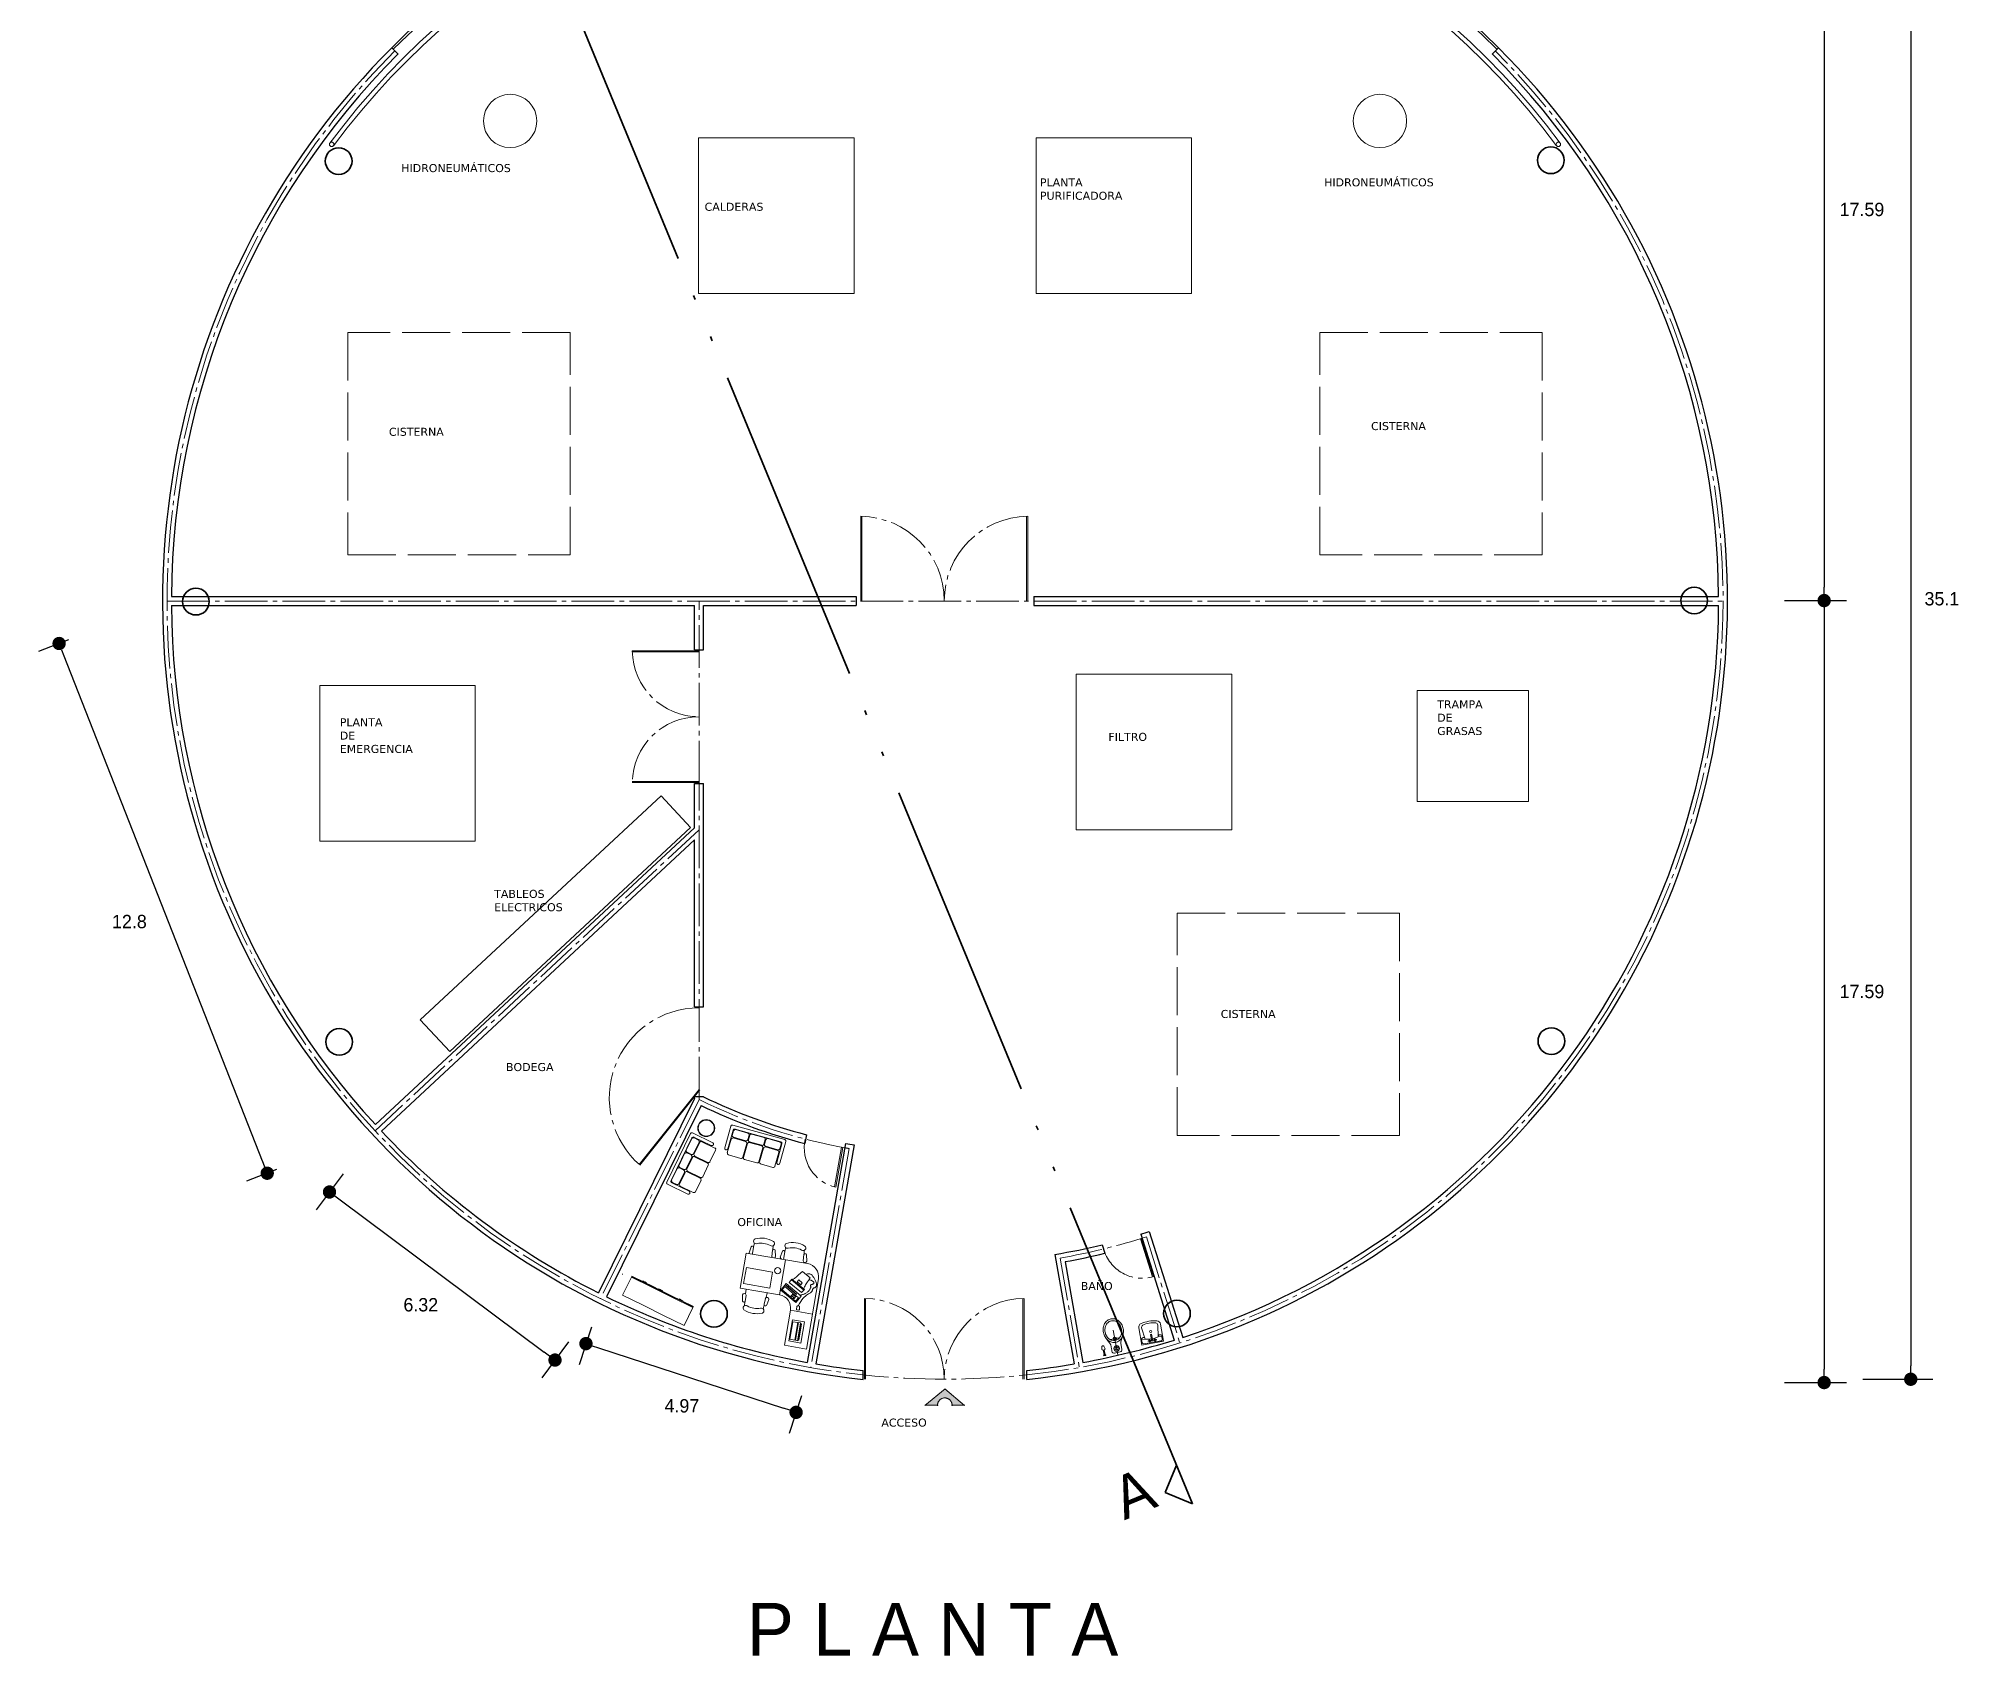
# Model space of a CAD drawing. Header units: millimetres. Extents: x 291 to 670, y 42 to 304.
# Drawn here: x 340.69 to 383.9, y 104.42 to 140.79 of the extents above; entities that cross this region are included whole.
import ezdxf

# ---------------------------------------------------------------- set-up
doc = ezdxf.new("R2010")
doc.units = ezdxf.units.MM
for name, pattern in [('ACAD_ISO02W100', [15, 12, -3]), ('ACAD_ISO04W100', [30, 24, -3, 0, -3]), ('ACAD_ISO05W100', [33, 24, -3, 0, -3, 0, -3])]:
    doc.linetypes.add(name, pattern=pattern)
doc.layers.get('0').update_dxf_attribs({"lineweight": 5})
for name, color, linetype, lineweight in [('cl', 5, 'Continuous', 35), ('columnas', 5, 'Continuous', 35), ('eje', 8, 'ACAD_ISO04W100', 13), ('muebles', 2, 'Continuous', 13), ('muro', 1, 'Continuous', 25), ('vent', 4, 'ACAD_ISO04W100', 13), ('ventana', 4, 'Continuous', 13), ('ventanas y canceleria', 4, 'Continuous', 13)]:
    doc.layers.add(name, color=color, linetype=linetype, lineweight=lineweight)
doc.dimstyles.new('cota1', dxfattribs={"dimtxt": 0.3, "dimasz": 0.3, "dimexe": 0.5, "dimexo": 0.2, "dimgap": 0.3, "dimtad": 2, "dimtih": 1, "dimtoh": 1, "dimdsep": 46, "dimtxsty": 'Standard', "dimblk": 'DOT', "dimcen": 0.5, "dimadec": 0, "dimazin": 0, "dimtfac": 1, "dimtmove": 0, "dimatfit": 3, "dimldrblk": 'DOT', "dimfxl": 1, "dimarcsym": 0})

# ---------------------------------------------------------------- blocks, each defined once
blk = doc.blocks.new('_Dot')
at = {"color": 0, "linetype": 'Continuous', "lineweight": -2}
blk.add_line((-0.5, 0), (-1, 0), dxfattribs=at)
at = {"color": 0, "linetype": 'Continuous', "const_width": 0.5}
blk.add_lwpolyline([(-0.25, 0, 1), (0.25, 0, 1)], format="xyb", close=True, dxfattribs=at)
blk = doc.blocks.new('*D54')
at = {"color": 0, "lineweight": -2}
for p, q in [((381.726, 145.732), (383.301, 145.732)), ((382.801, 145.432), (382.801, 110.932)), ((381.726, 110.632), (383.301, 110.632))]:
    blk.add_line(p, q, dxfattribs=at)
at = {"layer": 'Defpoints', "color": 0}
for p in [(381.526, 145.732), (381.526, 110.632), (382.801, 110.632)]:
    blk.add_point(p, dxfattribs=at)
at = {"color": 0, "lineweight": -2, "xscale": 0.3, "yscale": 0.3, "zscale": 0.3}
for p, rotation in [((382.801, 145.732), 90), ((382.801, 110.632), 270)]:
    blk.add_blockref('_Dot', p, dxfattribs=dict(at, rotation=rotation))
at = {"color": 0, "insert": (383.501, 128.182), "char_height": 0.3, "attachment_point": 5}
blk.add_mtext('35.1', dxfattribs=at)
blk = doc.blocks.new('*D55')
at = {"color": 0, "lineweight": -2}
for p, q in [((379.959, 145.732), (381.353, 145.732)), ((380.853, 145.432), (380.853, 128.443)), ((379.959, 128.143), (381.353, 128.143))]:
    blk.add_line(p, q, dxfattribs=at)
at = {"layer": 'Defpoints', "color": 0}
for p in [(379.759, 145.732), (379.759, 128.143), (380.853, 128.143)]:
    blk.add_point(p, dxfattribs=at)
at = {"color": 0, "lineweight": -2, "xscale": 0.3, "yscale": 0.3, "zscale": 0.3}
for p, rotation in [((380.853, 145.732), 90), ((380.853, 128.143), 270)]:
    blk.add_blockref('_Dot', p, dxfattribs=dict(at, rotation=rotation))
at = {"color": 0, "insert": (381.703, 136.937), "char_height": 0.3, "attachment_point": 5}
blk.add_mtext('17.59', dxfattribs=at)
blk = doc.blocks.new('*D56')
at = {"color": 0, "lineweight": -2}
for p, q in [((379.959, 128.143), (381.353, 128.143)), ((380.853, 127.843), (380.853, 110.857)), ((379.959, 110.557), (381.353, 110.557))]:
    blk.add_line(p, q, dxfattribs=at)
at = {"layer": 'Defpoints', "color": 0}
for p in [(379.759, 128.143), (379.759, 110.557), (380.853, 110.557)]:
    blk.add_point(p, dxfattribs=at)
at = {"color": 0, "lineweight": -2, "xscale": 0.3, "yscale": 0.3, "zscale": 0.3}
for p, rotation in [((380.853, 128.143), 90), ((380.853, 110.557), 270)]:
    blk.add_blockref('_Dot', p, dxfattribs=dict(at, rotation=rotation))
at = {"color": 0, "insert": (381.703, 119.35), "char_height": 0.3, "attachment_point": 5}
blk.add_mtext('17.59', dxfattribs=at)
blk = doc.blocks.new('*D57')
at = {"color": 0, "lineweight": -2}
for p, q in [((341.364, 127.261), (340.688, 126.995)), ((341.263, 126.899), (345.724, 115.545)), ((346.045, 115.348), (345.369, 115.083))]:
    blk.add_line(p, q, dxfattribs=at)
at = {"layer": 'Defpoints', "color": 0}
for p in [(341.55, 127.334), (346.231, 115.421), (345.834, 115.265)]:
    blk.add_point(p, dxfattribs=at)
at = {"color": 0, "lineweight": -2, "xscale": 0.3, "yscale": 0.3, "zscale": 0.3}
for p, rotation in [((341.153, 127.178), 111.4503745743494), ((345.834, 115.265), 291.4503745743494)]:
    blk.add_blockref('_Dot', p, dxfattribs=dict(at, rotation=rotation))
at = {"color": 0, "insert": (342.734, 120.923), "char_height": 0.3, "attachment_point": 5}
blk.add_mtext('12.8', dxfattribs=at)
blk = doc.blocks.new('*D58')
at = {"color": 0, "lineweight": -2}
for p, q in [((347.539, 115.25), (346.936, 114.442)), ((347.476, 114.664), (352.066, 111.243)), ((352.61, 111.471), (352.008, 110.663))]:
    blk.add_line(p, q, dxfattribs=at)
at = {"layer": 'Defpoints', "color": 0}
for p in [(347.658, 115.411), (352.73, 111.632), (352.307, 111.064)]:
    blk.add_point(p, dxfattribs=at)
at = {"color": 0, "lineweight": -2, "xscale": 0.3, "yscale": 0.3, "zscale": 0.3}
for p, rotation in [((347.235, 114.843), 143.3115077146283), ((352.307, 111.064), 323.3115077146283)]:
    blk.add_blockref('_Dot', p, dxfattribs=dict(at, rotation=rotation))
at = {"color": 0, "insert": (349.288, 112.305), "char_height": 0.3, "attachment_point": 5}
blk.add_mtext('6.32', dxfattribs=at)
blk = doc.blocks.new('*D59')
at = {"color": 0, "lineweight": -2}
for p, q in [((353.125, 111.806), (352.847, 110.958)), ((353.288, 111.34), (357.445, 109.981)), ((357.852, 110.26), (357.575, 109.412))]:
    blk.add_line(p, q, dxfattribs=at)
at = {"layer": 'Defpoints', "color": 0}
for p in [(353.187, 111.996), (357.914, 110.45), (357.73, 109.887)]:
    blk.add_point(p, dxfattribs=at)
at = {"color": 0, "lineweight": -2, "xscale": 0.3, "yscale": 0.3, "zscale": 0.3}
for p, rotation in [((353.003, 111.433), 161.8923765726867), ((357.73, 109.887), 341.8923765726867)]:
    blk.add_blockref('_Dot', p, dxfattribs=dict(at, rotation=rotation))
at = {"color": 0, "insert": (355.161, 110.032), "char_height": 0.3, "attachment_point": 5}
blk.add_mtext('4.97', dxfattribs=at)

msp = doc.modelspace()

# ---------------------------------------------------------------- hatches: boundary and pattern name
at = {"layer": 'vent'}
msp.add_hatch(color=256, dxfattribs=at).paths.add_polyline_path([(361.081, 110.414), (360.639, 110.048), (360.91, 110.048, -1), (361.237, 110.048), (361.509, 110.048)])

# ---------------------------------------------------------------- linework, layer by layer
msp.add_line((343.58, 128.132), (343.58, 128.132))
for points in [[(355.534, 135.051), (359.034, 135.051), (359.034, 138.551), (355.534, 138.551)], [(366.626, 135.051), (363.126, 135.051), (363.126, 138.551), (366.626, 138.551)], [(347.014, 122.734), (350.514, 122.734), (350.514, 126.234), (347.014, 126.234)], [(367.531, 122.989), (364.031, 122.989), (364.031, 126.489), (367.531, 126.489)], [(371.7, 123.624), (374.2, 123.624), (374.2, 126.124), (371.7, 126.124)], [(349.274, 118.717), (354.693, 123.754), (355.358, 123.039), (349.938, 118.003)]]:
    msp.add_lwpolyline(points, close=True)
at = {"linetype": 'ACAD_ISO02W100', "ltscale": 0.09}
for points in [[(347.65, 129.173), (352.65, 129.173), (352.65, 134.173), (347.65, 134.173)], [(374.509, 129.173), (369.509, 129.173), (369.509, 134.173), (374.509, 134.173)], [(371.303, 116.117), (366.303, 116.117), (366.303, 121.117), (371.303, 121.117)]]:
    msp.add_lwpolyline(points, close=True, dxfattribs=at)
for centre, radius in [((351.298, 138.929), 0.6), ((370.862, 138.929), 0.6), ((347.283, 138.403), 0.05), ((374.876, 138.403), 0.05)]:
    msp.add_circle(centre, radius)
for radius in [17.25, 17.15]:
    msp.add_arc((361.08, 128.132), radius, 36.6667, 143.3333)
at = {"layer": 'cl', "linetype": 'ACAD_ISO05W100', "ltscale": 0.3}
for p, q in [((366.645, 107.831), (350.9, 145.951)), ((366.287, 108.698), (366.033, 108.085)), ((366.645, 107.831), (366.033, 108.085))]:
    msp.add_line(p, q, dxfattribs=at)
at = {"layer": 'columnas'}
for centre in [(347.441, 138.027), (374.705, 138.045), (344.23, 128.12), (377.93, 128.143), (347.454, 118.218), (374.718, 118.237), (355.883, 112.103), (366.297, 112.11)]:
    msp.add_circle(centre, 0.3, dxfattribs=at)
at = {"layer": 'eje', "linetype": 'ACAD_ISO04W100', "ltscale": 0.04}
for p, q in [((343.58, 128.132), (363.08, 128.132)), ((355.546, 124.032), (355.546, 128.132)), ((363.08, 128.132), (378.58, 128.132)), ((355.546, 116.923), (355.546, 124.032)), ((355.546, 122.989), (348.26, 116.219)), ((355.546, 116.923), (353.332, 112.44)), ((355.546, 116.923), (355.546, 116.986)), ((358.922, 115.819), (358.06, 110.894)), ((365.608, 113.831), (366.363, 111.448)), ((363.668, 113.357), (364.1, 110.894))]:
    msp.add_line(p, q, dxfattribs=at)
for centre, radius, start, end in [((361.08, 128.132), 17.5, 135, 276.0344), ((361.08, 128.132), 17.5, 276, 45), ((359.159, 128.136), 1.903, 0, 89.236), ((362.965, 128.136), 1.903, 90.764, 180), ((355.546, 127.032), 1.5, 180.764, 270), ((355.546, 124.032), 1.5, 90, 179.236), ((355.546, 116.966), 2.018, 90, 228.88), ((361.08, 128.132), 12.5, 243.7223, 260.0625), ((358.824, 115.837), 0.911, 167.5162, 257.3845), ((361.08, 128.132), 12.5, 259.6041, 260.0625), ((361.08, 128.132), 15, 279.9375, 287.5716), ((365.513, 113.802), 0.899, 195.4721, 286.297), ((359.244, 110.632), 1.818, 0, 89.236), ((362.88, 110.632), 1.818, 90.764, 180)]:
    msp.add_arc(centre, radius, start, end, dxfattribs=at)
at = {"layer": 'muebles', "linetype": 'ByBlock'}
for p, q in [((356.262, 116.323), (356.126, 115.836)), ((357.476, 116.021), (356.307, 116.348)), ((356.357, 116.259), (357.387, 115.971)), ((356.647, 116.169), (356.368, 116.247)), ((355.352, 116.157), (354.82, 115.065)), ((354.917, 115.099), (355.385, 116.06)), ((355.387, 116.043), (355.26, 115.783)), ((355.855, 115.952), (355.4, 116.173)), ((355.423, 115.704), (355.549, 115.964)), ((355.433, 116.077), (355.823, 115.887)), ((355.533, 116.012), (355.435, 116.06)), ((355.562, 115.958), (355.436, 115.698)), ((355.903, 115.832), (355.611, 115.974)), ((355.871, 115.904), (355.871, 115.904)), ((356.271, 116.034), (356.183, 115.721)), ((356.195, 115.817), (356.312, 116.234)), ((356.324, 116.222), (356.295, 116.117)), ((356.594, 115.981), (356.316, 116.059)), ((356.32, 116.073), (356.598, 115.995)), ((356.531, 115.623), (356.619, 115.936)), ((356.633, 115.933), (356.545, 115.62)), ((356.642, 116.02), (356.672, 116.124)), ((356.686, 116.12), (356.656, 116.016)), ((356.956, 115.88), (356.677, 115.958)), ((356.681, 115.972), (356.96, 115.893)), ((357.008, 116.067), (356.73, 116.145)), ((356.893, 115.522), (356.981, 115.835)), ((356.995, 115.831), (356.907, 115.518)), ((357.004, 115.919), (357.033, 116.023)), ((357.047, 116.019), (357.018, 115.915)), ((357.318, 115.778), (357.039, 115.856)), ((357.043, 115.87), (357.321, 115.792)), ((357.37, 115.966), (357.092, 116.044)), ((357.412, 115.926), (357.294, 115.509)), ((357.364, 115.489), (357.501, 115.976)), ((357.366, 115.817), (357.395, 115.921)), ((355.222, 115.705), (355.096, 115.446)), ((355.204, 115.337), (355.106, 115.384)), ((355.113, 115.397), (355.21, 115.35)), ((355.258, 115.366), (355.385, 115.626)), ((355.368, 115.675), (355.271, 115.722)), ((355.398, 115.62), (355.271, 115.36)), ((355.277, 115.735), (355.374, 115.688)), ((355.738, 115.494), (355.446, 115.637)), ((355.452, 115.65), (355.745, 115.507)), ((355.629, 115.186), (355.755, 115.446)), ((355.793, 115.524), (355.919, 115.784)), ((356.151, 115.792), (356.151, 115.792)), ((356.208, 115.676), (356.487, 115.598)), ((356.57, 115.575), (356.848, 115.497)), ((356.932, 115.474), (357.21, 115.396)), ((357.255, 115.421), (357.343, 115.734)), ((357.32, 115.464), (357.32, 115.464)), ((354.837, 115.017), (355.292, 114.796)), ((355.058, 115.368), (354.931, 115.108)), ((355.323, 114.861), (354.934, 115.05)), ((354.948, 115.059), (355.046, 115.012)), ((355.094, 115.029), (355.22, 115.289)), ((355.233, 115.282), (355.107, 115.022)), ((355.123, 114.974), (355.416, 114.832)), ((355.574, 115.157), (355.282, 115.299)), ((355.288, 115.312), (355.58, 115.17)), ((355.464, 114.848), (355.591, 115.108)), ((355.34, 114.812), (355.34, 114.812)), ((356.772, 113.611), (356.792, 113.693)), ((356.472, 112.683), (356.607, 113.471)), ((356.607, 113.471), (357.986, 113.234)), ((356.717, 113.612), (356.671, 113.477)), ((356.774, 113.599), (356.75, 113.458)), ((357.201, 113.537), (357.185, 113.395)), ((357.207, 113.548), (357.211, 113.632)), ((357.26, 113.534), (357.266, 113.391)), ((357.358, 112.53), (357.493, 113.319)), ((357.421, 113.511), (357.375, 113.375)), ((357.478, 113.497), (357.448, 113.326)), ((357.476, 113.507), (357.496, 113.591)), ((357.905, 113.436), (357.888, 113.293)), ((357.899, 113.249), (357.901, 113.263)), ((357.91, 113.445), (357.914, 113.531)), ((357.964, 113.432), (357.969, 113.289)), ((353.825, 113), (353.825, 112.989)), ((353.825, 112.522), (354.024, 112.926)), ((354.024, 112.926), (354.486, 112.699)), ((354.306, 112.806), (354.031, 112.941)), ((354.311, 112.816), (354.036, 112.951)), ((354.283, 112.842), (354.278, 112.832)), ((354.311, 112.816), (354.278, 112.832)), ((354.316, 112.826), (354.283, 112.842)), ((354.311, 112.816), (354.306, 112.806)), ((354.316, 112.826), (354.311, 112.816)), ((354.325, 112.809), (354.32, 112.798)), ((354.493, 112.713), (354.32, 112.798)), ((354.33, 112.819), (354.325, 112.809)), ((354.498, 112.723), (354.325, 112.809)), ((354.358, 112.793), (354.325, 112.809)), ((354.362, 112.803), (354.33, 112.819)), ((354.362, 112.803), (354.358, 112.793)), ((357.625, 112.868), (357.903, 112.637)), ((357.636, 112.882), (357.915, 112.651)), ((357.871, 113.058), (358.045, 112.914)), ((358.231, 112.887), (357.96, 111.311)), ((354.287, 112.295), (353.825, 112.522)), ((354.948, 112.471), (354.486, 112.699)), ((354.498, 112.723), (354.493, 112.713)), ((354.498, 112.723), (354.493, 112.713)), ((354.493, 112.713), (354.667, 112.628)), ((354.498, 112.723), (354.672, 112.638)), ((354.644, 112.664), (354.639, 112.654)), ((354.639, 112.654), (354.672, 112.638)), ((354.644, 112.664), (354.677, 112.648)), ((354.672, 112.638), (354.667, 112.628)), ((354.677, 112.648), (354.672, 112.638)), ((354.686, 112.631), (354.681, 112.621)), ((354.681, 112.621), (354.955, 112.486)), ((354.691, 112.641), (354.686, 112.631)), ((354.686, 112.631), (354.96, 112.496)), ((354.686, 112.631), (354.718, 112.615)), ((354.691, 112.641), (354.723, 112.625)), ((354.723, 112.625), (354.718, 112.615)), ((355.41, 112.244), (354.948, 112.471)), ((354.955, 112.486), (355.129, 112.4)), ((354.96, 112.496), (355.133, 112.41)), ((355.106, 112.437), (355.101, 112.426)), ((355.101, 112.426), (355.133, 112.41)), ((355.106, 112.437), (355.138, 112.421)), ((355.133, 112.41), (355.129, 112.4)), ((355.138, 112.421), (355.133, 112.41)), ((355.148, 112.403), (355.143, 112.393)), ((355.143, 112.393), (355.417, 112.258)), ((355.153, 112.413), (355.148, 112.403)), ((355.148, 112.403), (355.18, 112.387)), ((355.148, 112.403), (355.422, 112.268)), ((355.153, 112.413), (355.185, 112.397)), ((355.185, 112.397), (355.18, 112.387)), ((357.358, 112.53), (356.472, 112.683)), ((356.525, 112.388), (356.524, 112.531)), ((356.579, 112.372), (356.572, 112.288)), ((356.584, 112.383), (356.604, 112.525)), ((356.608, 112.659), (356.592, 112.551)), ((357.012, 112.324), (357.038, 112.45)), ((357.079, 112.578), (357.058, 112.471)), ((357.071, 112.307), (357.116, 112.429)), ((354.287, 112.295), (354.749, 112.067)), ((354.749, 112.067), (355.211, 111.839)), ((355.211, 111.839), (355.41, 112.244)), ((357.011, 112.3), (356.989, 112.217)), ((357.603, 112.184), (357.467, 111.395)), ((357.603, 112.184), (358.095, 112.099)), ((364.798, 111.423), (364.721, 111.529)), ((364.99, 111.564), (364.801, 111.527)), ((364.968, 111.18), (364.859, 111.735)), ((365.033, 111.47), (365.082, 111.628)), ((365.503, 111.4), (365.435, 111.786)), ((365.581, 111.536), (365.501, 111.787)), ((365.502, 111.522), (365.581, 111.536)), ((365.514, 111.453), (365.502, 111.522)), ((365.503, 111.4), (365.996, 111.487)), ((365.549, 111.428), (365.943, 111.498)), ((365.642, 111.487), (365.721, 111.501)), ((365.688, 111.455), (365.675, 111.533)), ((365.702, 111.638), (365.727, 111.643)), ((365.729, 111.49), (365.702, 111.638)), ((365.753, 111.495), (365.727, 111.643)), ((365.729, 111.49), (365.753, 111.495)), ((365.761, 111.508), (365.84, 111.522)), ((365.808, 111.476), (365.794, 111.554)), ((365.876, 111.588), (365.865, 111.851)), ((365.876, 111.588), (365.955, 111.602)), ((365.996, 111.487), (365.928, 111.873)), ((365.967, 111.533), (365.955, 111.602)), ((357.467, 111.395), (357.96, 111.311)), ((364.659, 111.286), (364.639, 111.283)), ((364.663, 111.161), (364.639, 111.283)), ((364.695, 111.182), (364.646, 111.172)), ((364.649, 111.158), (364.646, 111.172)), ((364.649, 111.158), (364.698, 111.167)), ((364.685, 111.192), (364.651, 111.185)), ((364.653, 111.174), (364.651, 111.185)), ((364.683, 111.165), (364.659, 111.286)), ((364.688, 111.18), (364.685, 111.192)), ((364.698, 111.167), (364.695, 111.182)), ((364.807, 111.403), (364.824, 111.317)), ((364.824, 111.317), (364.829, 111.289)), ((364.829, 111.289), (364.835, 111.26)), ((365.02, 111.245), (364.894, 111.22)), ((365.06, 111.304), (365.032, 111.445))]:
    msp.add_line(p, q, dxfattribs=at)
for points in [[(356.611, 113.142), (356.549, 112.784), (357.137, 112.683), (357.198, 113.041)], [(357.384, 112.638), (357.505, 112.783), (357.843, 112.502), (357.722, 112.356)], [(357.789, 112.865), (357.751, 112.82), (357.833, 112.752), (357.87, 112.797)], [(357.602, 112.485), (357.666, 112.562), (357.48, 112.716), (357.417, 112.64)], [(357.505, 112.745), (357.499, 112.738), (357.736, 112.54), (357.742, 112.548)], [(357.636, 112.507), (357.612, 112.478), (357.655, 112.442), (357.679, 112.471)], [(357.674, 112.555), (357.659, 112.537), (357.703, 112.501), (357.718, 112.518)], [(357.72, 112.386), (357.784, 112.463), (357.733, 112.506), (357.668, 112.429)], [(357.65, 111.97), (357.568, 111.492), (357.837, 111.446), (357.919, 111.924)], [(357.655, 111.926), (357.587, 111.531), (357.7, 111.512), (357.768, 111.907)], [(357.782, 111.906), (357.714, 111.508), (357.764, 111.499), (357.832, 111.897)], [(357.839, 111.878), (357.776, 111.511), (357.788, 111.509), (357.851, 111.876)], [(364.698, 111.167), (364.649, 111.158), (364.646, 111.172), (364.653, 111.174), (364.651, 111.185), (364.658, 111.187), (364.639, 111.283), (364.61, 111.303), (364.61, 111.368), (364.619, 111.381), (364.641, 111.386), (364.654, 111.377), (364.679, 111.317), (364.659, 111.286), (364.678, 111.191), (364.685, 111.192), (364.688, 111.18), (364.695, 111.182)]]:
    msp.add_lwpolyline(points, close=True, dxfattribs=at)
for points in [[(357.577, 112.811), (357.636, 112.882)], [(357.915, 112.651), (357.855, 112.579), (357.577, 112.811)], [(357.649, 112.872), (357.657, 112.875), (357.667, 112.88), (357.68, 112.889), (357.695, 112.9), (357.712, 112.914), (357.73, 112.929), (357.751, 112.947), (357.772, 112.966), (357.795, 112.988), (357.82, 113.01), (357.845, 113.034), (357.871, 113.058)], [(357.78, 112.282), (357.807, 112.335), (357.834, 112.381), (357.861, 112.42), (357.887, 112.453), (357.913, 112.48), (357.938, 112.503), (357.962, 112.521), (357.985, 112.536), (358.006, 112.549), (358.025, 112.559), (358.041, 112.569), (358.055, 112.578), (358.067, 112.587), (358.076, 112.597), (358.083, 112.606), (358.089, 112.616), (358.093, 112.625), (358.096, 112.634), (358.099, 112.643), (358.102, 112.651), (358.104, 112.658), (358.108, 112.665), (358.112, 112.671), (358.117, 112.676), (358.124, 112.68), (358.132, 112.684), (358.141, 112.687), (358.15, 112.69), (358.159, 112.695), (358.168, 112.7), (358.176, 112.707), (358.182, 112.715), (358.187, 112.727), (358.19, 112.741), (358.19, 112.758), (358.188, 112.779), (358.182, 112.804), (358.173, 112.832), (358.161, 112.861), (358.146, 112.891), (358.129, 112.919), (358.109, 112.946), (358.088, 112.969), (358.065, 112.987), (358.04, 112.999), (358.014, 113.004), (357.987, 113), (357.958, 112.986)], [(357.824, 112.518), (357.829, 112.522), (357.834, 112.526), (357.84, 112.528), (357.847, 112.53), (357.854, 112.532), (357.862, 112.533), (357.871, 112.535), (357.881, 112.536), (357.891, 112.539), (357.901, 112.542), (357.913, 112.546), (357.925, 112.551), (357.937, 112.558), (357.95, 112.566), (357.963, 112.575), (357.976, 112.585), (357.989, 112.596), (358.001, 112.608), (358.013, 112.619), (358.023, 112.631), (358.033, 112.643), (358.041, 112.655), (358.048, 112.666), (358.054, 112.677), (358.057, 112.687), (358.059, 112.696), (358.059, 112.704), (358.059, 112.712), (358.058, 112.719), (358.056, 112.725), (358.055, 112.731), (358.054, 112.737), (358.053, 112.741), (358.053, 112.746), (358.055, 112.749), (358.058, 112.753), (358.062, 112.755), (358.069, 112.758), (358.076, 112.76), (358.084, 112.763), (358.092, 112.765), (358.101, 112.768), (358.109, 112.771), (358.116, 112.774), (358.122, 112.779), (358.127, 112.783), (358.13, 112.789), (358.131, 112.796), (358.129, 112.804), (358.125, 112.812), (358.119, 112.821), (358.111, 112.83), (358.102, 112.839), (358.091, 112.847), (358.079, 112.854), (358.066, 112.859), (358.053, 112.863), (358.039, 112.865), (358.025, 112.863), (358.01, 112.859)], [(357.902, 112.661), (357.904, 112.669), (357.907, 112.681), (357.914, 112.695), (357.922, 112.711), (357.932, 112.73), (357.944, 112.752), (357.958, 112.775), (357.973, 112.8), (357.989, 112.826), (358.007, 112.854), (358.026, 112.883), (358.045, 112.914)], [(364.639, 111.283), (364.61, 111.303), (364.61, 111.368), (364.619, 111.381), (364.63, 111.383)], [(364.659, 111.286), (364.679, 111.317), (364.654, 111.377), (364.641, 111.386), (364.63, 111.383)]]:
    msp.add_lwpolyline(points, dxfattribs=at)
for points in [[(357.745, 112.26), (357.739, 112.205, 0.414214), (357.748, 112.194), (357.793, 112.189, 0.414214), (357.804, 112.198), (357.809, 112.253, 0.414214), (357.786, 112.281), (357.773, 112.283, 0.414214)], [(365.02, 111.245, 0.414214), (365.06, 111.304), (365.032, 111.445, -0.124861), (365.033, 111.47), (365.082, 111.628, 0.032383), (365.089, 111.663, 0.083945), (365.087, 111.769, 0.083945), (365.049, 111.869, 0.09123), (364.985, 111.943, 0.103863), (364.899, 111.987, 0.114983), (364.812, 111.99, 0.114983), (364.733, 111.954, 0.103863), (364.67, 111.882, 0.09123), (364.639, 111.788, 0.083945), (364.642, 111.682, 0.083945), (364.68, 111.582, 0.061992), (364.721, 111.529), (364.798, 111.423, -0.109858), (364.807, 111.403), (364.824, 111.317), (364.829, 111.289), (364.835, 111.26, 0.414214), (364.894, 111.22)], [(364.916, 111.461, -0.114983), (364.83, 111.464, -0.103863), (364.744, 111.508, -0.09123), (364.68, 111.582, -0.083945), (364.642, 111.682, -0.083945), (364.639, 111.788, -0.09123), (364.67, 111.882, -0.103863), (364.733, 111.954, -0.114983), (364.812, 111.99, -0.114983), (364.899, 111.987, -0.103863), (364.985, 111.943, -0.09123), (365.049, 111.869, -0.083945), (365.087, 111.769, -0.083945), (365.089, 111.663, -0.09123), (365.058, 111.57, -0.103863), (364.996, 111.497, -0.114983)], [(364.908, 111.505, -0.114859), (364.837, 111.507, -0.103833), (364.766, 111.543, -0.091287), (364.712, 111.605, -0.084042), (364.68, 111.689, -0.084042), (364.678, 111.779, -0.091287), (364.704, 111.857, -0.103833), (364.756, 111.917, -0.114859), (364.821, 111.946, -0.114859), (364.892, 111.944, -0.103833), (364.963, 111.908, -0.091287), (365.017, 111.846, -0.084042), (365.049, 111.762, -0.084042), (365.051, 111.672, -0.091287), (365.025, 111.594, -0.103833), (364.973, 111.534, -0.114859)]]:
    msp.add_lwpolyline(points, format="xyb", close=True, dxfattribs=at)
at = {"layer": 'muebles'}
for radius in [0.191, 0.179]:
    msp.add_circle((355.709, 116.28), radius, dxfattribs=at)
at = {"layer": 'muebles', "linetype": 'ByBlock'}
for centre, radius in [((357.317, 113.072), 0.0707), ((364.899, 111.546), 0.0339), ((365.681, 111.495), 0.025), ((365.704, 111.705), 0.025), ((365.8, 111.516), 0.025), ((364.941, 111.324), 0.0623), ((364.941, 111.324), 0.0332)]:
    msp.add_circle(centre, radius, dxfattribs=at)
for centre, radius, start, end in [((356.297, 116.314), 0.0361, 74.3353, 164.3353), ((356.347, 116.225), 0.0361, 74.3353, 164.3353), ((356.359, 116.212), 0.0361, 74.3353, 164.3353), ((355.384, 116.141), 0.0361, 64.0422, 154.0422), ((355.418, 116.044), 0.0361, 64.0422, 154.0422), ((355.419, 116.027), 0.0361, 64.0422, 154.0422), ((355.517, 115.98), 0.0361, 334.0422, 64.0422), ((355.595, 115.942), 0.0361, 64.0422, 154.0422), ((355.839, 115.919), 0.0361, 244.0422, 334.0422), ((355.839, 115.919), 0.0361, 334.0422, 64.0422), ((355.887, 115.8), 0.0361, 334.0422, 64.0422), ((356.161, 115.827), 0.0361, 164.3353, 254.3353), ((356.161, 115.827), 0.0361, 254.3353, 344.3353), ((356.306, 116.024), 0.0361, 74.3353, 164.3353), ((356.329, 116.108), 0.0361, 164.3353, 254.3353), ((356.584, 115.946), 0.0361, 344.3353, 74.3353), ((356.608, 116.03), 0.0361, 254.3353, 344.3353), ((356.668, 115.923), 0.0361, 74.3353, 164.3353), ((356.637, 116.134), 0.0361, 344.3353, 74.3353), ((356.691, 116.006), 0.0361, 164.3353, 254.3353), ((356.72, 116.111), 0.0361, 74.3353, 164.3353), ((356.946, 115.845), 0.0361, 344.3353, 74.3353), ((356.969, 115.928), 0.0361, 254.3353, 344.3353), ((357.029, 115.821), 0.0361, 74.3353, 164.3353), ((356.999, 116.033), 0.0361, 344.3353, 74.3353), ((357.053, 115.905), 0.0361, 164.3353, 254.3353), ((357.082, 116.009), 0.0361, 74.3353, 164.3353), ((357.331, 115.827), 0.0361, 254.3353, 344.3353), ((357.36, 115.931), 0.0361, 344.3353, 74.3353), ((357.377, 115.936), 0.0361, 344.3353, 74.3353), ((357.466, 115.986), 0.0361, 344.3353, 74.3353), ((355.09, 115.352), 0.0361, 64.0422, 154.0422), ((355.128, 115.43), 0.0361, 154.0422, 244.0422), ((355.255, 115.69), 0.0361, 64.0422, 154.0422), ((355.293, 115.768), 0.0361, 154.0422, 244.0422), ((355.352, 115.642), 0.0361, 334.0422, 64.0422), ((355.39, 115.72), 0.0361, 244.0422, 334.0422), ((355.43, 115.604), 0.0361, 64.0422, 154.0422), ((355.468, 115.682), 0.0361, 154.0422, 244.0422), ((355.723, 115.462), 0.0361, 334.0422, 64.0422), ((355.761, 115.54), 0.0361, 244.0422, 334.0422), ((356.218, 115.711), 0.0361, 164.3353, 254.3353), ((356.496, 115.633), 0.0361, 254.3353, 344.3353), ((356.58, 115.61), 0.0361, 164.3353, 254.3353), ((356.858, 115.532), 0.0361, 254.3353, 344.3353), ((356.942, 115.508), 0.0361, 164.3353, 254.3353), ((357.22, 115.43), 0.0361, 254.3353, 344.3353), ((357.329, 115.499), 0.0361, 164.3353, 254.3353), ((357.308, 115.743), 0.0361, 344.3353, 74.3353), ((357.329, 115.499), 0.0361, 254.3353, 344.3353), ((354.853, 115.05), 0.0361, 154.0422, 244.0422), ((354.95, 115.083), 0.0361, 154.0422, 244.0422), ((354.964, 115.092), 0.0361, 154.0422, 244.0422), ((355.061, 115.044), 0.0361, 244.0422, 334.0422), ((355.139, 115.007), 0.0361, 154.0422, 244.0422), ((355.188, 115.304), 0.0361, 334.0422, 64.0422), ((355.226, 115.382), 0.0361, 244.0422, 334.0422), ((355.266, 115.266), 0.0361, 64.0422, 154.0422), ((355.304, 115.344), 0.0361, 154.0422, 244.0422), ((355.558, 115.124), 0.0361, 334.0422, 64.0422), ((355.596, 115.202), 0.0361, 244.0422, 334.0422), ((355.308, 114.828), 0.0361, 244.0422, 334.0422), ((355.308, 114.828), 0.0361, 334.0422, 64.0422), ((355.432, 114.864), 0.0361, 244.0422, 334.0422), ((356.83, 113.736), 0.0577, 113.0471, 291.4645), ((356.944, 113.263), 0.544, 59.0431, 104.521), ((356.943, 113.255), 0.437, 61.4954, 102.0686), ((357.187, 113.685), 0.0577, 232.0995, 50.517), ((357.534, 113.635), 0.0577, 113.0471, 291.4645), ((357.647, 113.161), 0.544, 59.0431, 104.521), ((356.712, 113.473), 0.0409, 175.2952, 188.5478), ((356.744, 113.597), 0.031, 4.0647, 149.5585), ((356.712, 113.473), 0.0409, 331.9375, 337.7752), ((357.225, 113.399), 0.0409, 185.7888, 211.1546), ((357.23, 113.526), 0.031, 14.0055, 159.4993), ((357.225, 113.399), 0.0409, 309.3306, 348.2688), ((357.416, 113.372), 0.0409, 175.2952, 243.5325), ((357.447, 113.495), 0.031, 4.0647, 149.5585), ((357.646, 113.153), 0.437, 61.4954, 102.0686), ((357.89, 113.583), 0.0577, 232.0995, 50.517), ((357.929, 113.298), 0.0409, 185.7888, 348.2688), ((357.934, 113.425), 0.031, 14.0055, 159.4993), ((357.935, 112.938), 0.3, 350.2426, 80.2426), ((356.564, 112.522), 0.0409, 4.2494, 166.7294), ((356.556, 112.394), 0.031, 192.4661, 337.9599), ((357.075, 112.434), 0.0409, 353.7558, 156.2358), ((357.307, 112.235), 0.3, 350.2426, 80.2426), ((356.595, 112.235), 0.0577, 50.5601, 228.9776), ((356.849, 112.65), 0.544, 237.5037, 282.9816), ((356.85, 112.658), 0.437, 239.956, 280.5292), ((356.95, 112.174), 0.0577, 291.5077, 109.9251), ((357.04, 112.311), 0.031, 154.6527, 351.7734), ((365.802, 111.147), 0.801, 86.9988, 112.9994), ((365.839, 111.857), 0.09, 9.9991, 86.9988), ((365.524, 111.801), 0.09, 112.9994, 189.9991), ((365.549, 111.802), 0.05, 118.7267, 197.5937), ((365.542, 111.529), 0.04, 9.9991, 189.9991), ((365.751, 111.432), 0.471, 81.2715, 118.7267), ((365.633, 112.106), 0.573, 264.8098, 278.748), ((365.633, 112.106), 0.573, 281.2502, 295.1884), ((365.815, 111.849), 0.05, 2.4044, 81.2715), ((365.916, 111.595), 0.04, 9.9991, 189.9991), ((365.938, 111.527), 0.03, 279.9991, 9.9991), ((364.758, 111.393), 0.05, 11.1381, 36.2153), ((364.884, 111.269), 0.05, 191.1381, 281.1381), ((365.01, 111.294), 0.05, 281.1381, 11.1381), ((365.081, 111.455), 0.05, 162.6694, 191.1381), ((365.544, 111.458), 0.03, 189.9991, 279.9991)]:
    msp.add_arc(centre, radius, start, end, dxfattribs=at)
at = {"layer": 'muro'}
for p, q in [((348.635, 140.577), (348.776, 140.435)), ((373.525, 140.577), (373.383, 140.435)), ((343.68, 128.232), (359.08, 128.232)), ((343.68, 128.032), (355.446, 128.032)), ((355.446, 127.032), (355.446, 128.032)), ((355.646, 128.032), (359.08, 128.032)), ((355.646, 127.032), (355.646, 128.032)), ((359.08, 128.232), (359.08, 128.032)), ((363.08, 128.232), (378.479, 128.232)), ((363.08, 128.232), (363.08, 128.032)), ((363.08, 128.032), (378.479, 128.032)), ((355.446, 127.032), (355.646, 127.032)), ((355.446, 123.032), (355.446, 124.032)), ((355.446, 124.032), (355.646, 124.032)), ((355.646, 119.004), (355.646, 124.032)), ((355.446, 123.032), (348.266, 116.36)), ((355.446, 122.759), (348.402, 116.214)), ((355.446, 119.004), (355.446, 122.759)), ((355.446, 119.004), (355.646, 119.004)), ((355.446, 116.947), (353.287, 112.574)), ((355.591, 116.79), (353.466, 112.486)), ((355.646, 116.986), (355.446, 116.986)), ((355.446, 116.947), (355.446, 116.986)), ((357.962, 116.13), (357.927, 115.932)), ((358.841, 115.935), (357.978, 111.01)), ((359.038, 115.901), (358.175, 110.976)), ((364.614, 113.657), (364.675, 113.466)), ((365.482, 113.897), (366.237, 111.514)), ((365.673, 113.957), (366.428, 111.574)), ((363.552, 113.438), (363.984, 110.976)), ((363.784, 113.276), (364.181, 111.01)), ((359.24, 110.628), (359.24, 110.829)), ((362.919, 110.628), (362.919, 110.829))]:
    msp.add_line(p, q, dxfattribs=at)
for radius, start, end in [(17.6, 135, 264), (17.6, 276, 45), (17.4, 135, 179.6707), (17.4, 0.3293, 45), (17.4, 180.3293, 222.5715), (17.4, 287.9009, 359.6707), (12.6, 244.177, 255.5104), (12.4, 244.0091, 255.4368), (17.4, 223.23, 243.393), (12.4, 259.6004, 260.5246), (14.9, 279.553, 283.7233), (14.9, 287.187, 287.9561), (15.1, 280.317, 283.7744), (17.4, 244.0516, 259.7332), (17.4, 280.2668, 287.2423), (17.4, 260.3918, 263.9308), (17.4, 276.0692, 279.6082)]:
    msp.add_arc((361.08, 128.132), radius, start, end, dxfattribs=at)
at = {"layer": 'vent'}
for p, q in [((360.628, 110.039), (361.085, 110.417)), ((361.519, 110.039), (361.077, 110.417))]:
    msp.add_line(p, q, dxfattribs=at)
for points in [[(360.924, 110.048), (360.624, 110.048)], [(361.523, 110.048), (361.223, 110.048)]]:
    msp.add_lwpolyline(points, dxfattribs=at)
msp.add_arc((361.074, 110.048), 0.164, 354.9675, 185.0325, dxfattribs=at)
at = {"layer": 'ventana'}
for p, q in [((359.184, 128.136), (359.184, 130.04)), ((359.209, 128.136), (359.209, 130.039)), ((362.915, 128.136), (362.915, 130.039)), ((362.94, 128.136), (362.94, 130.04)), ((355.546, 127.012), (354.046, 127.012)), ((355.546, 126.992), (354.046, 126.992)), ((355.546, 124.072), (354.046, 124.072)), ((355.546, 124.052), (354.046, 124.052)), ((365.474, 113.79), (365.746, 112.933)), ((365.494, 113.796), (365.765, 112.939)), ((359.269, 110.632), (359.269, 112.449)), ((359.293, 110.632), (359.293, 112.449)), ((362.831, 110.632), (362.831, 112.449)), ((362.856, 110.632), (362.856, 112.449))]:
    msp.add_line(p, q, dxfattribs=at)
for radius in [17.6, 17.55]:
    msp.add_arc((361.08, 128.132), radius, 45, 135, dxfattribs=at)
at = {"layer": 'ventanas y canceleria'}
for p, q in [((355.546, 117.149), (354.203, 115.459)), ((355.561, 117.137), (354.218, 115.445)), ((358.751, 115.85), (358.594, 114.956)), ((358.781, 115.84), (358.625, 114.948))]:
    msp.add_line(p, q, dxfattribs=at)

# ---------------------------------------------------------------- texts
at = {"layer": 'eje'}
msp.add_text('A', height=0.96, rotation=22.4415, dxfattribs=at).set_placement((365.112, 107.458))
msp.add_text('P L A N T A ', height=1.1832, dxfattribs=at).set_placement((356.623, 104.418))
at = {"layer": 'eje', "char_height": 0.18, "attachment_point": 1}
for s, insert, width in [('{\\fVerdana|b0|i0|c0|p34;HIDRONEUMÁTICOS}', (348.848, 137.96), 0.22), ('{\\fVerdana|b0|i0|c0|p34;PLANTA PURIFICADORA}', (363.214, 137.638), 0.22), ('{\\fVerdana|b0|i0|c0|p34;HIDRONEUMÁTICOS}', (369.606, 137.639), 0.22), ('{\\fVerdana|b0|i0|c0|p34;CALDERAS}', (355.672, 137.09), 0.22), ('{\\fVerdana|b0|i0|c0|p34;CISTERNA}', (348.571, 132.029), 0.22), ('{\\fVerdana|b0|i0|c0|p34;CISTERNA}', (370.662, 132.158), 0.22), ('{\\fVerdana|b0|i0|c0|p34;TRAMPA DE GRASAS}', (372.15, 125.9), 0.22), ('{\\fVerdana|b0|i0|c0|p34;PLANTA DE EMERGENCIA}', (347.466, 125.497), 0.22), ('{\\fVerdana|b0|i0|c0|p34;FILTRO}', (364.754, 125.168), 0.22), ('{\\fVerdana|b0|i0|c0|p34;TABLEOS ELECTRICOS}', (350.939, 121.637), 0.22), ('{\\fVerdana|b0|i0|c0|p34;CISTERNA}', (367.281, 118.937), 0.22), ('{\\fVerdana|b0|i0|c0|p34;BODEGA}', (351.204, 117.743), 0.2833), ('{\\fVerdana|b0|i0|c0|p34;OFICINA}', (356.408, 114.257), 0.30836), ('{\\fVerdana|b0|i0|c0|p34;BAÑO}', (364.133, 112.819), 0.30836), ('{\\fVerdana|b0|i0|c0|p34;ACCESO}', (359.647, 109.747), 0.37003)]:
    msp.add_mtext(s, dxfattribs=dict(at, insert=insert, width=width))

# ---------------------------------------------------------------- dimensions: what is measured, and where the dimension line sits
for base, p1, p2, picture, middle in [((380.853, 128.143), (379.759, 145.732), (379.759, 128.143), '*D55', (381.703, 136.937)), ((382.801, 110.632), (381.526, 145.732), (381.526, 110.632), '*D54', (383.501, 128.182))]:
    dim = msp.add_linear_dim(base=base, p1=p1, p2=p2, angle=90, dimstyle='cota1')
    dim.commit()
    dim.dimension.update_dxf_attribs({"geometry": picture, "text_midpoint": middle})
dim = msp.add_linear_dim(base=(380.853, 110.557), p1=(379.759, 128.143), p2=(379.759, 110.557), angle=90, dimstyle='cota1', override={"dimtmove": 1})
dim.commit()
dim.dimension.update_dxf_attribs({"geometry": '*D56', "text_midpoint": (381.703, 119.35)})
for p1, p2, distance, picture, middle in [((341.55, 127.334), (346.231, 115.421), -0.427, '*D57', (342.734, 120.923)), ((347.6581, 115.4106), (352.7298, 111.6318), -0.7079, '*D58', (349.2877, 112.3048)), ((353.187, 111.996), (357.914, 110.45), -0.592, '*D59', (355.161, 110.032))]:
    dim = msp.add_aligned_dim(p1=p1, p2=p2, distance=distance, dimstyle='cota1')
    dim.commit()
    dim.dimension.update_dxf_attribs({"geometry": picture, "text_midpoint": middle})

doc.saveas('drawing.dxf')
